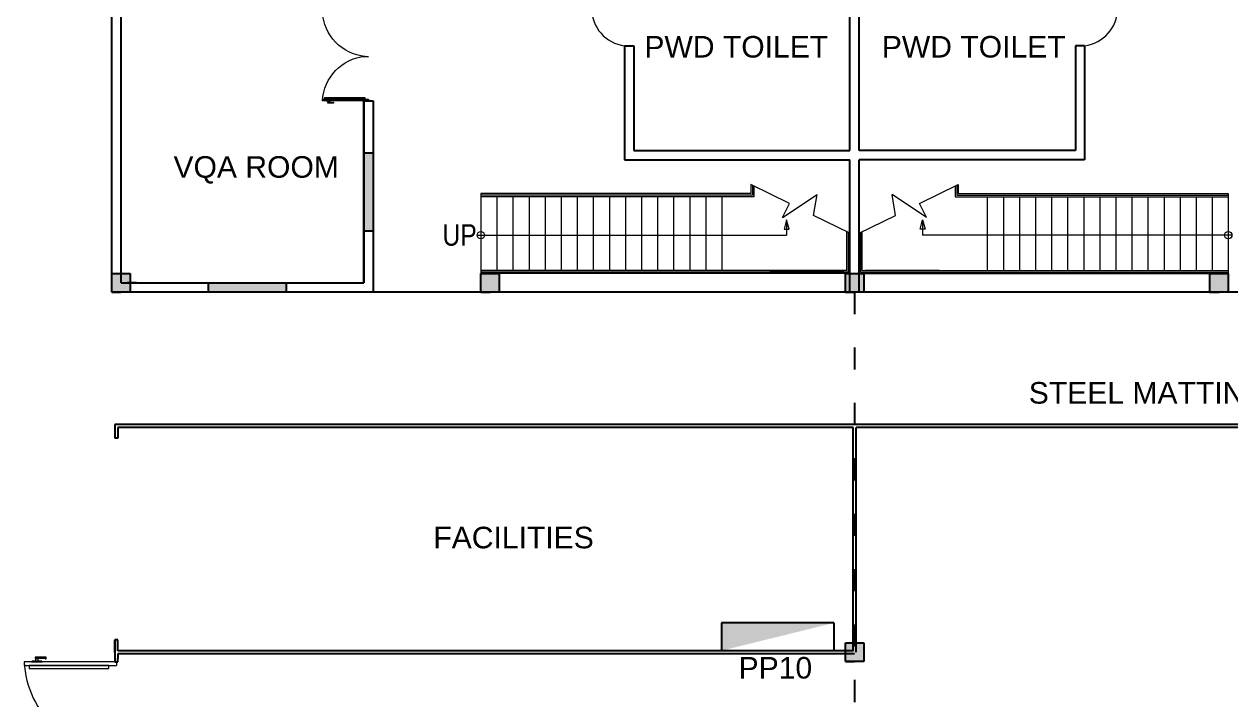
# Model space of a CAD drawing. Header units: millimetres. Extents: x 3339 to 2017737, y 4955 to 2748989.
# Drawn here: x 1632756 to 1652373, y 1282935 to 1293912 of the extents above; entities that cross this region are included whole.
import ezdxf

# ---------------------------------------------------------------- set-up
doc = ezdxf.new("R2010")
doc.units = ezdxf.units.MM
doc.header["$LTSCALE"] = 30
doc.linetypes.add('ACAD_ISO03W100', pattern=[30, 12, -18])
for name, color, linetype, lineweight in [('A-DETL-GENF', 92, 'Continuous', 13), ('A-DOOR', 31, 'Continuous', 13), ('STAIR', 1, 'Continuous', 5), ('T-WAL', 4, 'Continuous', 5)]:
    doc.layers.add(name, color=color, linetype=linetype, lineweight=lineweight)
doc.layers.add('broken line', color=7, linetype='ACAD_ISO03W100', plot=False)
for name, color, linetype in [('DIM LINES', 7, 'Continuous'), ('TEXT', 7, 'Continuous'), ('window', 92, 'Continuous')]:
    doc.layers.add(name, color=color, linetype=linetype)
doc.styles.add('Arial Narrow', font='ARIALN.TTF', dxfattribs={"height": 200})
doc.styles.get("Standard").update_dxf_attribs({"font": 'arial.ttf'})
doc.dimstyles.new('GREEN', dxfattribs={"dimtxt": 1000, "dimasz": 600, "dimexe": 0.18, "dimexo": 0.0625, "dimgap": 0.09, "dimtad": 2, "dimdec": 0, "dimzin": 0, "dimdsep": 46, "dimtxsty": 'Standard', "dimblk": 'ARCHTICK', "dimcen": 0.09, "dimclrd": 3, "dimclre": 3, "dimclrt": 2, "dimadec": 0, "dimazin": 0, "dimtfac": 1, "dimtdec": 0, "dimtofl": 0, "dimtmove": 0, "dimatfit": 3, "dimfxl": 1, "dimtolj": 1, "dimtzin": 0, "dimarcsym": 0})

# ---------------------------------------------------------------- blocks, each defined once
blk = doc.blocks.new('double door no base 0.5')
at = {"color": 0}
for p, q in [((62065, 59903), (62095, 59903)), ((63478, 59903), (63508, 59903))]:
    blk.add_line(p, q, dxfattribs=at)
at = {"layer": 'A-DETL-GENF'}
for p, q in [((62095, 59843), (62095, 59193)), ((62118, 59843), (62095, 59843)), ((62118, 59193), (62118, 59843)), ((63456, 59193), (63456, 59843)), ((63456, 59843), (63478, 59843)), ((63478, 59843), (63478, 59193)), ((62036, 59324), (62027, 59332)), ((62027, 59332), (62027, 59271)), ((62042, 59332), (62027, 59332)), ((62027, 59271), (62036, 59271)), ((62037, 59271), (62027, 59271)), ((62027, 59271), (62027, 59242)), ((62036, 59271), (62036, 59324)), ((62036, 59324), (62042, 59324)), ((62037, 59242), (62037, 59271)), ((62037, 59268), (62037, 59244)), ((62061, 59268), (62037, 59268)), ((62037, 59244), (62061, 59244)), ((62042, 59324), (62042, 59332)), ((62065, 59299), (62061, 59294)), ((62061, 59294), (62061, 59218)), ((62061, 59244), (62061, 59268)), ((62065, 59214), (62065, 59299)), ((63508, 59214), (63508, 59299)), ((63508, 59299), (63513, 59294)), ((63513, 59294), (63513, 59218)), ((63513, 59244), (63513, 59268)), ((63513, 59268), (63537, 59268)), ((63537, 59244), (63513, 59244)), ((63532, 59324), (63532, 59332)), ((63532, 59332), (63546, 59332)), ((63538, 59324), (63532, 59324)), ((63537, 59271), (63546, 59271)), ((63537, 59242), (63537, 59271)), ((63537, 59268), (63537, 59244)), ((63538, 59324), (63546, 59332)), ((63538, 59271), (63538, 59324)), ((63546, 59271), (63538, 59271)), ((63546, 59332), (63546, 59271)), ((63546, 59271), (63546, 59242)), ((62027, 59242), (62037, 59242)), ((62061, 59218), (62065, 59214)), ((62095, 59193), (62118, 59193)), ((63478, 59193), (63456, 59193)), ((63513, 59218), (63508, 59214)), ((63546, 59242), (63537, 59242))]:
    blk.add_line(p, q, dxfattribs=at)
at = {"layer": 'A-DOOR', "lineweight": 18}
for p, q in [((62065, 59903), (62065, 59153)), ((62065, 59903), (62095, 59903)), ((62095, 59153), (62095, 59903)), ((63478, 59153), (63478, 59903)), ((63508, 59903), (63478, 59903)), ((63508, 59903), (63508, 59153)), ((62065, 59153), (62095, 59153)), ((63508, 59153), (63478, 59153))]:
    blk.add_line(p, q, dxfattribs=at)
at = {"layer": 'A-DOOR'}
blk.add_line((62787, 59847), (62787, 59903), dxfattribs=at)
for centre, start, end in [((62030, 59913), 272.6963, 355.0387), ((63544, 59913), 184.9613, 267.3037)]:
    blk.add_arc(centre, 760, start, end, dxfattribs=at)
blk = doc.blocks.new('_ArchTick')
at = {"color": 0, "linetype": 'ByBlock', "const_width": 0.15}
blk.add_lwpolyline([(-0.5, -0.5), (0.5, 0.5)], dxfattribs=at)
blk = doc.blocks.new('*D870')
at = {"layer": 'Defpoints', "color": 0, "transparency": 16777216}
for p in [(1634181, 1301709), (1674841, 1301709), (1667256, 1238709)]:
    blk.add_point(p, dxfattribs=at)
at = {"layer": 'DIM LINES', "color": 3, "linetype": 'ByBlock', "lineweight": -2, "transparency": 16777216}
for p, q in [((1634181, 1301709), (1674842, 1301709)), ((1674841, 1238709), (1674841, 1301709)), ((1667256, 1238709), (1674842, 1238709))]:
    blk.add_line(p, q, dxfattribs=at)
at = {"layer": 'DIM LINES', "color": 3, "lineweight": -2, "transparency": 16777216, "xscale": 600, "yscale": 600, "zscale": 600}
for p, rotation in [((1674841, 1301709), 90), ((1674841, 1238709), 270)]:
    blk.add_blockref('_ArchTick', p, dxfattribs=dict(at, rotation=rotation))
at = {"layer": 'DIM LINES', "color": 2, "transparency": 16777216, "insert": (1675352, 1270209), "char_height": 1000, "attachment_point": 5, "rotation": 90}
blk.add_mtext('\\A1;63000', dxfattribs=at)
blk = doc.blocks.new('Poste with lines')
h = blk.add_hatch(color=2)
h.dxf.hatch_style = 1
h.paths.add_polyline_path([(13203, 12318), (12903, 12318), (12903, 12018), (13203, 12018)])
at = {"color": 0}
for p, q in [((12903, 12018), (12903, 12318)), ((12903, 12318), (13203, 12318)), ((12903, 12018), (12903, 12168)), ((13203, 12318), (13203, 12018)), ((12903, 12018), (13053, 12018)), ((13053, 12018), (12903, 12018)), ((13203, 12018), (12903, 12018))]:
    blk.add_line(p, q, dxfattribs=at)

msp = doc.modelspace()

# ---------------------------------------------------------------- hatches: boundary and pattern name
at = {"true_color": 0xf8d731}
h = msp.add_hatch(color=40, dxfattribs=at)
h.dxf.hatch_style = 1
h.paths.add_polyline_path([(1644091.859, 1284184.177), (1644091.859, 1283734.177), (1645916.859, 1284184.177)])
at = {"layer": 'window'}
h = msp.add_hatch(color=256, dxfattribs=at)
h.dxf.hatch_style = 1
h.paths.add_polyline_path([(1638280.787, 1291821.191), (1638280.787, 1290554.524), (1638430.787, 1290554.524), (1638430.787, 1291821.191)])
h = msp.add_hatch(color=256, dxfattribs=at)
h.dxf.hatch_style = 1
h.paths.add_polyline_path([(1637014.12, 1289709.357), (1635747.453, 1289709.357), (1635747.453, 1289559.357), (1637014.12, 1289559.357)])

# ---------------------------------------------------------------- linework, layer by layer
at = {"color": 0}
for p, q in [((1634180.787, 1289559.357), (1634180.787, 1301559.357)), ((1634330.787, 1289709.357), (1634330.787, 1298709.357)), ((1646180.787, 1291859.357), (1646180.787, 1294267.691)), ((1646330.787, 1291859.357), (1646330.787, 1294267.691)), ((1638280.787, 1293389.695), (1638280.787, 1293386.02)), ((1642516.287, 1293561.815), (1642516.287, 1291709.357)), ((1642516.287, 1293561.815), (1642666.287, 1293561.815)), ((1642666.287, 1293561.815), (1642666.287, 1291859.357)), ((1649845.287, 1293561.815), (1649845.287, 1291859.357)), ((1649995.287, 1293561.815), (1649845.287, 1293561.815)), ((1649995.287, 1293561.815), (1649995.287, 1291709.357)), ((1638280.787, 1292666.357), (1638280.787, 1289709.357)), ((1638280.787, 1292666.357), (1638430.787, 1292666.357)), ((1638430.787, 1292666.357), (1638430.787, 1289559.357)), ((1642666.287, 1291859.357), (1646180.787, 1291859.357)), ((1642666.287, 1291859.357), (1646180.787, 1291859.357)), ((1649845.287, 1291859.357), (1646330.787, 1291859.357)), ((1649845.287, 1291859.357), (1646330.787, 1291859.357)), ((1642516.287, 1291709.357), (1646180.787, 1291709.357)), ((1646180.787, 1289559.357), (1646180.787, 1291709.357)), ((1646180.787, 1289559.357), (1646180.787, 1291709.357)), ((1646330.787, 1289559.357), (1646330.787, 1291709.357)), ((1649995.287, 1291709.357), (1646330.787, 1291709.357)), ((1634330.787, 1289709.357), (1638280.787, 1289709.357)), ((1634580.787, 1289709.357), (1634430.787, 1289709.357)), ((1658230.787, 1289559.357), (1634180.787, 1289559.357)), ((1658230.787, 1287409.357), (1634230.787, 1287409.357)), ((1634230.787, 1287409.357), (1634230.787, 1287284.357)), ((1646230.787, 1287359.357), (1634280.787, 1287359.357)), ((1634280.787, 1287359.357), (1634280.787, 1287284.357)), ((1646230.787, 1283734.357), (1646230.787, 1287359.357)), ((1646280.787, 1283709.357), (1646280.787, 1287359.357)), ((1658230.787, 1287359.357), (1646280.787, 1287359.357)), ((1634230.787, 1287284.357), (1634230.787, 1287184.357)), ((1634280.787, 1287184.357), (1634230.787, 1287184.357)), ((1634280.787, 1287284.357), (1634280.787, 1287184.357)), ((1634230.787, 1283709.357), (1634230.787, 1283909.357)), ((1634280.787, 1283909.357), (1634230.787, 1283909.357)), ((1634230.787, 1283909.357), (1634230.787, 1283609.357)), ((1634280.787, 1283734.357), (1634280.787, 1283909.357)), ((1634230.787, 1283709.357), (1634230.787, 1283609.357)), ((1646230.787, 1283734.357), (1634280.787, 1283734.357)), ((1646255.787, 1283684.357), (1634280.787, 1283684.357)), ((1634280.787, 1283684.357), (1634280.787, 1283609.357))]:
    msp.add_line(p, q, dxfattribs=at)
for p, q in [((1638280.787, 1289709.357), (1638280.787, 1292666.357)), ((1634480.787, 1289709.357), (1638280.787, 1289709.357)), ((1635747.453, 1289709.357), (1637014.12, 1289709.357)), ((1645916.859, 1284184.177), (1644091.859, 1284184.177)), ((1644091.859, 1284184.177), (1644091.859, 1283734.177)), ((1645916.859, 1284184.177), (1645916.859, 1283734.177)), ((1634230.787, 1283609.357), (1634230.787, 1283552.357)), ((1634280.787, 1283552.357), (1634280.787, 1283609.357)), ((1645916.859, 1283734.177), (1644091.859, 1283734.177)), ((1634230.787, 1283552.357), (1634280.787, 1283552.357)), ((1634230.787, 1283552.357), (1634280.787, 1283552.357))]:
    msp.add_line(p, q)
at = {"layer": 'A-DETL-GENF'}
for p, q in [((1632990.612, 1283628.557), (1632933.462, 1283628.557)), ((1632933.462, 1283628.557), (1632933.462, 1283609.507)), ((1632933.462, 1283609.507), (1632990.612, 1283609.507)), ((1632985.849, 1283609.507), (1632938.224, 1283609.507)), ((1632938.224, 1283609.507), (1632938.224, 1283561.882)), ((1632985.849, 1283561.882), (1632985.849, 1283609.507)), ((1633114.222, 1283628.557), (1632990.612, 1283628.557)), ((1632990.612, 1283628.557), (1632990.612, 1283611.387)), ((1632990.612, 1283609.507), (1632990.612, 1283628.557)), ((1632990.612, 1283611.387), (1633096.441, 1283611.387)), ((1633096.441, 1283611.387), (1633113.611, 1283628.557)), ((1633096.441, 1283611.387), (1633096.441, 1283599.816)), ((1633096.441, 1283599.816), (1633114.222, 1283599.816)), ((1633114.222, 1283599.816), (1633114.222, 1283628.557)), ((1634134.375, 1283492.357), (1632835.375, 1283492.357)), ((1632835.375, 1283492.357), (1632835.375, 1283447.357)), ((1632835.375, 1283447.357), (1634134.375, 1283447.357)), ((1632885.837, 1283561.882), (1632876.312, 1283552.357)), ((1632876.312, 1283552.357), (1633047.762, 1283552.357)), ((1633038.237, 1283561.882), (1632885.837, 1283561.882)), ((1632938.224, 1283561.882), (1632985.849, 1283561.882)), ((1633047.762, 1283552.357), (1633038.237, 1283561.882)), ((1634134.375, 1283447.357), (1634134.375, 1283492.357))]:
    msp.add_line(p, q, dxfattribs=at)
at = {"layer": 'A-DOOR', "lineweight": 18}
for p, q in [((1634255.787, 1283552.357), (1632755.787, 1283552.357)), ((1632755.787, 1283552.357), (1632755.787, 1283492.357)), ((1632755.787, 1283492.357), (1634255.787, 1283492.357)), ((1634255.787, 1283552.357), (1634255.787, 1283492.357))]:
    msp.add_line(p, q, dxfattribs=at)
at = {"layer": 'A-DOOR'}
for centre, radius, start, end in [((1642591.287, 1294167.691), 610.5, 180, 262.94338), ((1649920.287, 1294167.691), 610.5, 277.05662, 0), ((1634274.314, 1283623.872), 1520.211, 182.6963499, 274.961307)]:
    msp.add_arc(centre, radius, start, end, dxfattribs=at)
at = {"layer": 'broken line'}
msp.add_line((1646257.227, 1289559.537), (1646255.787, 1239009.537), dxfattribs=at)
at = {"layer": 'STAIR'}
for p, q in [((1645199.794, 1290998.935), (1644569.676, 1291309.357)), ((1647311.779, 1290998.935), (1647941.898, 1291309.357)), ((1645086.593, 1290769.15), (1645645.175, 1291142.493)), ((1647424.98, 1290769.15), (1646866.398, 1291142.493)), ((1646180.787, 1290515.659), (1645590.577, 1290806.42)), ((1646330.787, 1290515.659), (1646920.997, 1290806.42)), ((1646130.787, 1289909.357), (1646130.787, 1290540.291)), ((1646155.787, 1289884.357), (1646155.787, 1290527.975)), ((1646180.787, 1289859.357), (1646180.787, 1290515.659)), ((1646330.787, 1289859.357), (1646330.787, 1290515.659)), ((1646355.787, 1289884.357), (1646355.787, 1290527.975)), ((1646380.787, 1289909.357), (1646380.787, 1290540.291)), ((1640180.689, 1289859.357), (1640180.787, 1289859.357)), ((1652330.884, 1289859.357), (1652330.787, 1289859.357))]:
    msp.add_line(p, q, dxfattribs=at)
at = {"layer": 'STAIR', "color": 244, "linetype": 'ByBlock', "true_color": 0x991b1e}
for p, q in [((1640180.787, 1291109.357), (1640180.787, 1289859.357)), ((1640441.898, 1291109.357), (1640441.898, 1289909.357)), ((1652330.787, 1291109.357), (1652330.787, 1289859.357))]:
    msp.add_line(p, q, dxfattribs=at)
at = {"layer": 'STAIR', "color": 1}
for p, q in [((1645151.62, 1290733.004), (1645109.655, 1290579.606)), ((1645151.62, 1290733.004), (1645151.62, 1290484.357)), ((1645190.42, 1290579.606), (1645151.62, 1290733.004)), ((1647321.154, 1290579.606), (1647359.953, 1290733.004)), ((1647359.953, 1290733.004), (1647359.953, 1290484.357)), ((1647359.953, 1290733.004), (1647401.918, 1290579.606)), ((1640120.407, 1290484.357), (1645151.62, 1290484.357)), ((1645109.655, 1290579.606), (1645190.42, 1290579.606)), ((1647401.918, 1290579.606), (1647321.154, 1290579.606)), ((1652391.166, 1290484.357), (1647359.953, 1290484.357))]:
    msp.add_line(p, q, dxfattribs=at)
at = {"layer": 'STAIR'}
for points in [[(1645590.577, 1290806.42), (1645645.175, 1291142.493)], [(1646920.997, 1290806.42), (1646866.398, 1291142.493)], [(1645086.593, 1290769.15), (1645199.794, 1290998.935)], [(1647424.98, 1290769.15), (1647311.779, 1290998.935)]]:
    msp.add_lwpolyline(points, dxfattribs=at)
at = {"layer": 'STAIR', "color": 1}
for centre in [(1640180.787, 1290484.357), (1652330.787, 1290484.357)]:
    msp.add_circle(centre, 60.379, dxfattribs=at)
at = {"layer": 'T-WAL', "color": 244, "linetype": 'ByBlock', "true_color": 0x991b1e}
for p, q in [((1644569.676, 1291309.357), (1644569.676, 1291159.357)), ((1644594.676, 1291297.041), (1644594.676, 1291134.357)), ((1644619.676, 1291284.725), (1644619.676, 1291109.357)), ((1647891.898, 1291284.725), (1647891.898, 1291109.357)), ((1647916.898, 1291297.041), (1647916.898, 1291134.357)), ((1647941.898, 1291309.357), (1647941.898, 1291159.357)), ((1640180.787, 1291159.357), (1640180.787, 1291109.357)), ((1644569.676, 1291159.357), (1640180.787, 1291159.357)), ((1644594.676, 1291134.357), (1640180.787, 1291134.357)), ((1644619.676, 1291109.357), (1640180.787, 1291109.357)), ((1640703.009, 1291109.357), (1640703.009, 1289909.357)), ((1640964.12, 1291109.357), (1640964.12, 1289909.357)), ((1641225.231, 1291109.357), (1641225.231, 1289909.357)), ((1641486.342, 1291109.357), (1641486.342, 1289909.357)), ((1641747.453, 1291109.357), (1641747.453, 1289909.357)), ((1642008.564, 1291109.357), (1642008.564, 1289909.357)), ((1642269.676, 1291109.357), (1642269.676, 1289909.357)), ((1642530.787, 1291109.357), (1642530.787, 1289909.357)), ((1642791.898, 1291109.357), (1642791.898, 1289909.357)), ((1643053.009, 1291109.357), (1643053.009, 1289909.357)), ((1643314.12, 1291109.357), (1643314.12, 1289909.357)), ((1643575.231, 1291109.357), (1643575.231, 1289909.357)), ((1643836.342, 1291109.357), (1643836.342, 1289909.357)), ((1644097.453, 1291109.357), (1644097.453, 1289909.357)), ((1647891.898, 1291109.357), (1652330.787, 1291109.357)), ((1647916.898, 1291134.357), (1652330.787, 1291134.357)), ((1647941.898, 1291159.357), (1652330.787, 1291159.357)), ((1648414.12, 1291109.357), (1648414.12, 1289909.357)), ((1648675.231, 1291109.357), (1648675.231, 1289909.357)), ((1648936.342, 1291109.357), (1648936.342, 1289909.357)), ((1649197.453, 1291109.357), (1649197.453, 1289909.357)), ((1649458.564, 1291109.357), (1649458.564, 1289909.357)), ((1649719.676, 1291109.357), (1649719.676, 1289909.357)), ((1649980.787, 1291109.357), (1649980.787, 1289909.357)), ((1650241.898, 1291109.357), (1650241.898, 1289909.357)), ((1650503.009, 1291109.357), (1650503.009, 1289909.357)), ((1650764.12, 1291109.357), (1650764.12, 1289909.357)), ((1651025.231, 1291109.357), (1651025.231, 1289909.357)), ((1651286.342, 1291109.357), (1651286.342, 1289909.357)), ((1651547.453, 1291109.357), (1651547.453, 1289909.357)), ((1651808.564, 1291109.357), (1651808.564, 1289909.357)), ((1652069.676, 1291109.357), (1652069.676, 1289909.357)), ((1652330.787, 1291159.357), (1652330.787, 1291109.357)), ((1646130.787, 1289909.357), (1640180.787, 1289909.357)), ((1646155.787, 1289884.357), (1640180.787, 1289884.357)), ((1646180.787, 1289859.357), (1640180.787, 1289859.357)), ((1645422.453, 1289909.357), (1644222.453, 1289909.357)), ((1644880.787, 1289909.357), (1646080.787, 1289909.357)), ((1646330.787, 1289859.357), (1652330.787, 1289859.357)), ((1646355.787, 1289884.357), (1652330.787, 1289884.357)), ((1646380.787, 1289909.357), (1652330.787, 1289909.357)), ((1647630.787, 1289909.357), (1646430.787, 1289909.357)), ((1647089.12, 1289909.357), (1648289.12, 1289909.357))]:
    msp.add_line(p, q, dxfattribs=at)
at = {"layer": 'window'}
for p, q in [((1638280.787, 1291821.191), (1638430.787, 1291821.191)), ((1638280.787, 1290554.524), (1638430.787, 1290554.524)), ((1635747.453, 1289709.357), (1635747.453, 1289559.357)), ((1637014.12, 1289709.357), (1637014.12, 1289559.357))]:
    msp.add_line(p, q, dxfattribs=at)

# ---------------------------------------------------------------- block references
at = {"color": 0, "xscale": -1, "rotation": 269.9999999999866}
msp.add_blockref('double door no base 0.5', (1578452.525, 1230601.086), dxfattribs=at)
at = {"color": 0}
for p in [(1621277.296, 1277541.247), (1627277.296, 1277541.247), (1633203.736, 1277541.247), (1639127.394, 1277541.247), (1633203.556, 1271541.247)]:
    msp.add_blockref('Poste with lines', p, dxfattribs=at)

# ---------------------------------------------------------------- texts
at = {"layer": 'STAIR', "color": 1, "insert": (1639556.93, 1290662.819), "char_height": 350, "attachment_point": 1, "style": 'Arial Narrow'}
msp.add_mtext_dynamic_manual_height_columns('UP', width=800.09192, gutter_width=1, heights=[136.329], dxfattribs=at)
at = {"layer": 'TEXT', "char_height": 350, "attachment_point": 1}
for s, width, insert in [('\\pxqc,t9;PWD TOILET', 2917.42681, (1642874.182, 1293719.909)), ('\\pxqc,t9;PWD TOILET', 2917.42681, (1646733.952, 1293719.909)), ('\\pxqc;VQA ROOM', 4394.73285, (1634330.787, 1291767.598)), ('\\pxqc;STEEL MATTING', 4394.73285, (1648832.777, 1288097.898)), ('\\pxqc;FACILITIES', 4394.73285, (1638515.029, 1285747.21))]:
    msp.add_mtext_dynamic_manual_height_columns(s, width=width, gutter_width=0, heights=[1406.025], dxfattribs=dict(at, insert=insert))
at = {"layer": 'TEXT', "color": 40, "true_color": 0xf8d731, "insert": (1644635.438, 1283631.619), "char_height": 350, "attachment_point": 1}
msp.add_mtext_dynamic_manual_height_columns('\\pxqc;PP10', width=666.48528, gutter_width=0, heights=[0], dxfattribs=at)

# ---------------------------------------------------------------- dimensions: what is measured, and where the dimension line sits
at = {"layer": 'DIM LINES', "color": 0}
dim = msp.add_linear_dim(base=(1674841.468, 1301709.357), p1=(1667255.787, 1238709.357), p2=(1634180.787, 1301709.357), angle=90, dimstyle='GREEN', dxfattribs=at)
dim.commit()
dim.dimension.update_dxf_attribs({"geometry": '*D870', "text_midpoint": (1675352.472, 1270209.357)})

doc.saveas('drawing.dxf')
